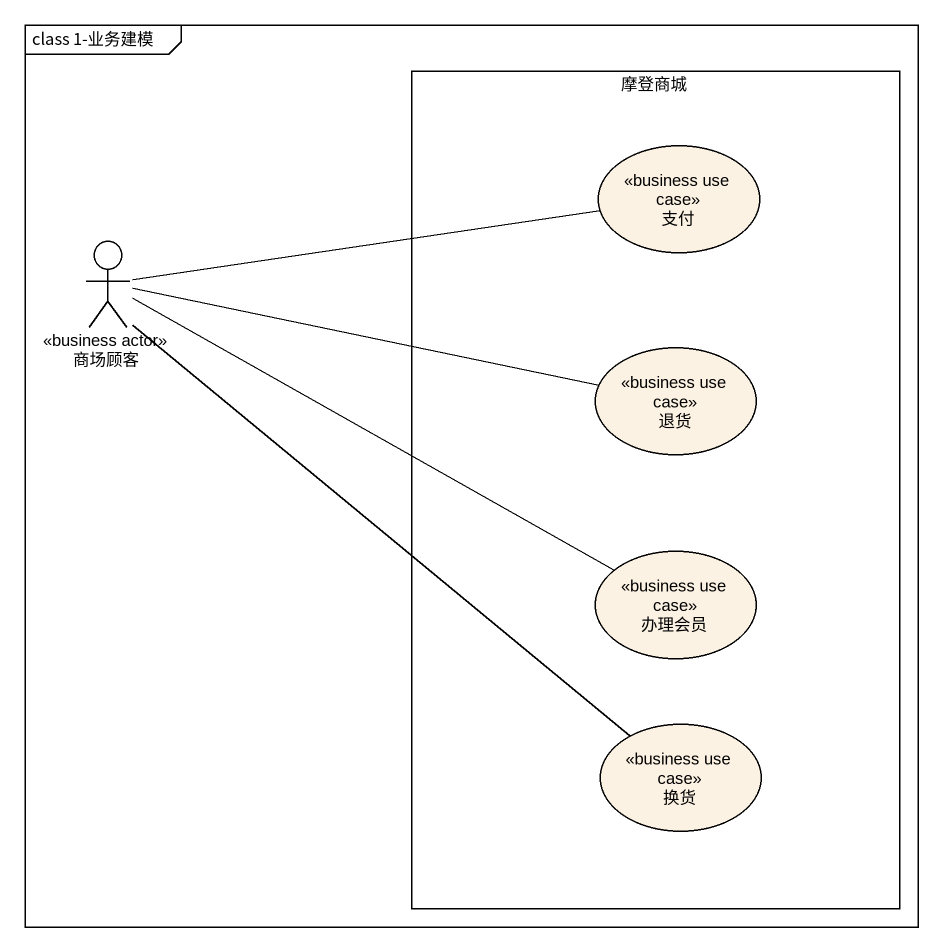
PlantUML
@startuml
mainframe class 1-业务建模
rectangle 摩登商城 {
  usecase 支付 <<business use case>>
  usecase 退货 <<business use case>>
  usecase 办理会员 <<business use case>>
  usecase 换货 <<business use case>>
}
actor 商场顾客 <<business actor>>
商场顾客 -right- 支付
商场顾客 -right- 退货
商场顾客 -right- 办理会员
商场顾客 -- 换货
@enduml
